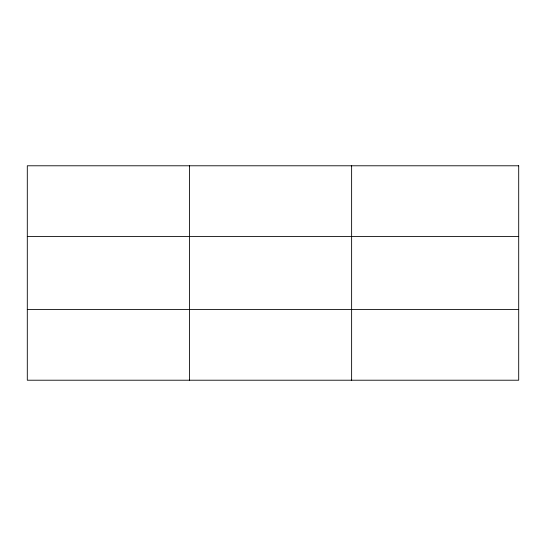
<?xml version="1.0" encoding="UTF-8"?>
<svg xmlns="http://www.w3.org/2000/svg" width="546" height="546" viewBox="0 0 546 546"><rect width="100%" height="100%" fill="white"/><g stroke="black" fill="none" stroke-linecap="round" stroke-linejoin="round"><path stroke-width="0.82" d="M189.462 165.786L189.462 380.214M351.624 165.786L351.624 380.214M27.3 236.548L518.7 236.548M27.3 309.452L518.7 309.452M518.7 165.786L518.7 380.214L27.3 380.214L27.3 165.786L518.7 165.786"/></g></svg>
